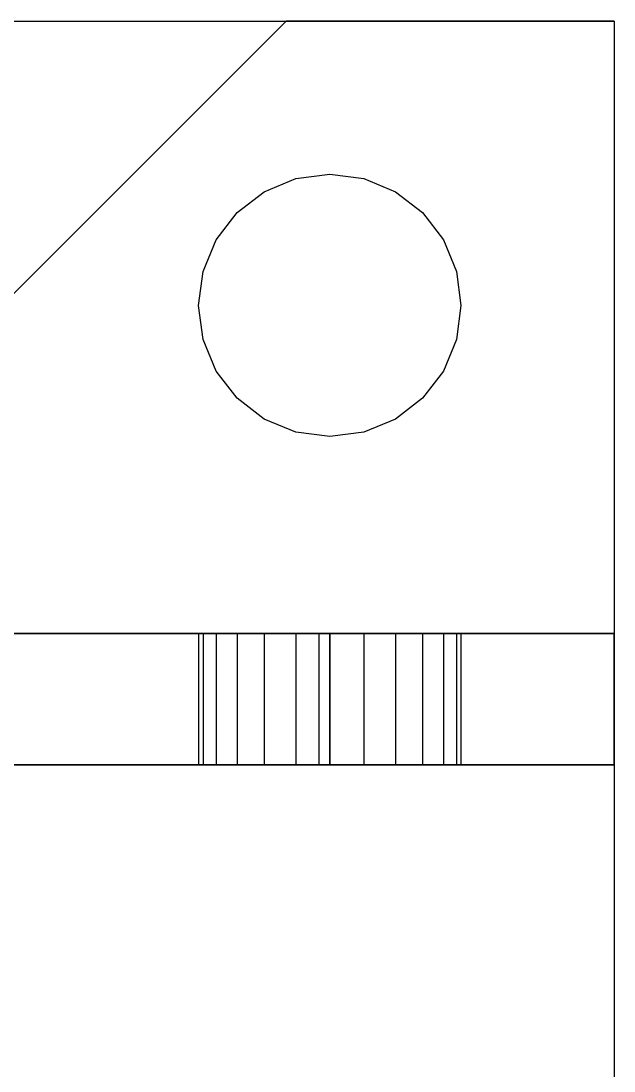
# Model space of a CAD drawing. Header units: metres. Extents: x -1 to 375, y 3 to 378.
# Drawn here: x 266.34 to 274.96, y 18.26 to 33.5 of the extents above; entities that cross this region are included whole.
import ezdxf

# ---------------------------------------------------------------- set-up
doc = ezdxf.new("R2010")
doc.units = ezdxf.units.M

msp = doc.modelspace()

# ---------------------------------------------------------------- linework, layer by layer
at = {"layer": 'Flat node sheet'}
for p, q in [((266.065, 29.37, 253.842), (270.193, 33.497, 253.842)), ((266.065, 29.37, 255.747), (270.193, 33.497, 255.747)), ((266.065, 33.497, 264.637), (274.955, 33.497, 264.637)), ((266.065, 33.497, 266.542), (274.955, 33.497, 266.542)), ((266.065, 29.37, 8.732), (270.193, 33.497, 8.732)), ((266.065, 29.37, 10.637), (270.193, 33.497, 10.637)), ((266.065, 33.497, 19.527), (274.955, 33.497, 19.527)), ((266.065, 33.497, 21.432), (274.955, 33.497, 21.432)), ((274.955, 33.497, 253.842), (270.193, 33.497, 253.842)), ((270.193, 33.497, 253.842), (270.193, 33.497, 255.747)), ((274.955, 33.497, 255.747), (270.193, 33.497, 255.747)), ((274.955, 33.497, 8.732), (270.193, 33.497, 8.732)), ((270.193, 33.497, 8.732), (270.193, 33.497, 10.637)), ((274.955, 33.497, 10.637), (270.193, 33.497, 10.637)), ((274.955, 33.497, 253.842), (274.955, 24.607, 253.842)), ((274.955, 33.497, 253.842), (274.955, 33.497, 255.747)), ((274.955, 33.497, 255.747), (274.955, 24.607, 255.747)), ((274.955, 33.497, 264.637), (274.955, 3.017, 264.637)), ((274.955, 33.497, 264.637), (274.955, 33.497, 266.542)), ((274.955, 33.497, 266.542), (274.955, 3.017, 266.542)), ((274.955, 33.497, 8.732), (274.955, 24.607, 8.732)), ((274.955, 33.497, 8.732), (274.955, 33.497, 10.637)), ((274.955, 33.497, 10.637), (274.955, 24.607, 10.637)), ((274.955, 33.497, 19.527), (274.955, 3.017, 19.527)), ((274.955, 33.497, 19.527), (274.955, 33.497, 21.432)), ((274.955, 33.497, 21.432), (274.955, 3.017, 21.432)), ((270.334, 31.21, 255.747), (270.827, 31.275, 255.747)), ((270.334, 31.21, 253.842), (270.827, 31.275, 253.842)), ((270.334, 31.21, 266.542), (270.827, 31.275, 266.542)), ((270.334, 31.21, 264.637), (270.827, 31.275, 264.637)), ((270.334, 31.21, 10.637), (270.827, 31.275, 10.637)), ((270.334, 31.21, 8.732), (270.827, 31.275, 8.732)), ((270.334, 31.21, 21.432), (270.827, 31.275, 21.432)), ((270.334, 31.21, 19.527), (270.827, 31.275, 19.527)), ((270.827, 31.275, 266.542), (271.321, 31.21, 266.542)), ((270.827, 31.275, 264.637), (271.321, 31.21, 264.637)), ((270.827, 31.275, 266.542), (270.827, 31.275, 264.637)), ((270.827, 31.275, 21.432), (271.321, 31.21, 21.432)), ((270.827, 31.275, 19.527), (271.321, 31.21, 19.527)), ((270.827, 31.275, 21.432), (270.827, 31.275, 19.527)), ((270.827, 31.275, 255.747), (271.321, 31.21, 255.747)), ((270.827, 31.275, 253.842), (271.321, 31.21, 253.842)), ((270.827, 31.275, 255.747), (270.827, 31.275, 253.842)), ((270.827, 31.275, 10.637), (271.321, 31.21, 10.637)), ((270.827, 31.275, 8.732), (271.321, 31.21, 8.732)), ((270.827, 31.275, 10.637), (270.827, 31.275, 8.732)), ((269.875, 31.02, 255.747), (270.334, 31.21, 255.747)), ((269.875, 31.02, 253.842), (270.334, 31.21, 253.842)), ((269.875, 31.02, 266.542), (270.334, 31.21, 266.542)), ((269.875, 31.02, 264.637), (270.334, 31.21, 264.637)), ((269.875, 31.02, 10.637), (270.334, 31.21, 10.637)), ((269.875, 31.02, 8.732), (270.334, 31.21, 8.732)), ((269.875, 31.02, 21.432), (270.334, 31.21, 21.432)), ((269.875, 31.02, 19.527), (270.334, 31.21, 19.527)), ((270.334, 31.21, 255.747), (270.334, 31.21, 253.842)), ((270.334, 31.21, 266.542), (270.334, 31.21, 264.637)), ((270.334, 31.21, 10.637), (270.334, 31.21, 8.732)), ((270.334, 31.21, 21.432), (270.334, 31.21, 19.527)), ((271.321, 31.21, 255.747), (271.78, 31.02, 255.747)), ((271.321, 31.21, 253.842), (271.78, 31.02, 253.842)), ((271.321, 31.21, 255.747), (271.321, 31.21, 253.842)), ((271.321, 31.21, 266.542), (271.78, 31.02, 266.542)), ((271.321, 31.21, 264.637), (271.78, 31.02, 264.637)), ((271.321, 31.21, 266.542), (271.321, 31.21, 264.637)), ((271.321, 31.21, 10.637), (271.78, 31.02, 10.637)), ((271.321, 31.21, 8.732), (271.78, 31.02, 8.732)), ((271.321, 31.21, 10.637), (271.321, 31.21, 8.732)), ((271.321, 31.21, 21.432), (271.78, 31.02, 21.432)), ((271.321, 31.21, 19.527), (271.78, 31.02, 19.527)), ((271.321, 31.21, 21.432), (271.321, 31.21, 19.527)), ((269.48, 30.717, 255.747), (269.875, 31.02, 255.747)), ((269.48, 30.717, 253.842), (269.875, 31.02, 253.842)), ((269.48, 30.717, 266.542), (269.875, 31.02, 266.542)), ((269.48, 30.717, 264.637), (269.875, 31.02, 264.637)), ((269.48, 30.717, 10.637), (269.875, 31.02, 10.637)), ((269.48, 30.717, 8.732), (269.875, 31.02, 8.732)), ((269.48, 30.717, 21.432), (269.875, 31.02, 21.432)), ((269.48, 30.717, 19.527), (269.875, 31.02, 19.527)), ((269.875, 31.02, 255.747), (269.875, 31.02, 253.842)), ((269.875, 31.02, 266.542), (269.875, 31.02, 264.637)), ((269.875, 31.02, 10.637), (269.875, 31.02, 8.732)), ((269.875, 31.02, 21.432), (269.875, 31.02, 19.527)), ((271.78, 31.02, 255.747), (272.175, 30.717, 255.747)), ((271.78, 31.02, 253.842), (272.175, 30.717, 253.842)), ((271.78, 31.02, 255.747), (271.78, 31.02, 253.842)), ((271.78, 31.02, 266.542), (272.175, 30.717, 266.542)), ((271.78, 31.02, 264.637), (272.175, 30.717, 264.637)), ((271.78, 31.02, 266.542), (271.78, 31.02, 264.637)), ((271.78, 31.02, 10.637), (272.175, 30.717, 10.637)), ((271.78, 31.02, 8.732), (272.175, 30.717, 8.732)), ((271.78, 31.02, 10.637), (271.78, 31.02, 8.732)), ((271.78, 31.02, 21.432), (272.175, 30.717, 21.432)), ((271.78, 31.02, 19.527), (272.175, 30.717, 19.527)), ((271.78, 31.02, 21.432), (271.78, 31.02, 19.527)), ((269.178, 30.322, 255.747), (269.48, 30.717, 255.747)), ((269.178, 30.322, 253.842), (269.48, 30.717, 253.842)), ((269.178, 30.322, 266.542), (269.48, 30.717, 266.542)), ((269.178, 30.322, 264.637), (269.48, 30.717, 264.637)), ((269.178, 30.322, 10.637), (269.48, 30.717, 10.637)), ((269.178, 30.322, 8.732), (269.48, 30.717, 8.732)), ((269.178, 30.322, 21.432), (269.48, 30.717, 21.432)), ((269.178, 30.322, 19.527), (269.48, 30.717, 19.527)), ((269.48, 30.717, 255.747), (269.48, 30.717, 253.842)), ((269.48, 30.717, 266.542), (269.48, 30.717, 264.637)), ((269.48, 30.717, 10.637), (269.48, 30.717, 8.732)), ((269.48, 30.717, 21.432), (269.48, 30.717, 19.527)), ((272.175, 30.717, 255.747), (272.477, 30.322, 255.747)), ((272.175, 30.717, 253.842), (272.477, 30.322, 253.842)), ((272.175, 30.717, 255.747), (272.175, 30.717, 253.842)), ((272.175, 30.717, 266.542), (272.477, 30.322, 266.542)), ((272.175, 30.717, 264.637), (272.477, 30.322, 264.637)), ((272.175, 30.717, 266.542), (272.175, 30.717, 264.637)), ((272.175, 30.717, 10.637), (272.477, 30.322, 10.637)), ((272.175, 30.717, 8.732), (272.477, 30.322, 8.732)), ((272.175, 30.717, 10.637), (272.175, 30.717, 8.732)), ((272.175, 30.717, 21.432), (272.477, 30.322, 21.432)), ((272.175, 30.717, 19.527), (272.477, 30.322, 19.527)), ((272.175, 30.717, 21.432), (272.175, 30.717, 19.527)), ((268.987, 29.863, 255.747), (269.178, 30.322, 255.747)), ((268.987, 29.863, 253.842), (269.178, 30.322, 253.842)), ((268.987, 29.863, 266.542), (269.178, 30.322, 266.542)), ((268.987, 29.863, 264.637), (269.178, 30.322, 264.637)), ((268.987, 29.863, 10.637), (269.178, 30.322, 10.637)), ((268.987, 29.863, 8.732), (269.178, 30.322, 8.732)), ((268.987, 29.863, 21.432), (269.178, 30.322, 21.432)), ((268.987, 29.863, 19.527), (269.178, 30.322, 19.527)), ((269.178, 30.322, 255.747), (269.178, 30.322, 253.842)), ((269.178, 30.322, 266.542), (269.178, 30.322, 264.637)), ((269.178, 30.322, 10.637), (269.178, 30.322, 8.732)), ((269.178, 30.322, 21.432), (269.178, 30.322, 19.527)), ((272.477, 30.322, 255.747), (272.668, 29.863, 255.747)), ((272.477, 30.322, 253.842), (272.668, 29.863, 253.842)), ((272.477, 30.322, 255.747), (272.477, 30.322, 253.842)), ((272.477, 30.322, 266.542), (272.668, 29.863, 266.542)), ((272.477, 30.322, 264.637), (272.668, 29.863, 264.637)), ((272.477, 30.322, 266.542), (272.477, 30.322, 264.637)), ((272.477, 30.322, 10.637), (272.668, 29.863, 10.637)), ((272.477, 30.322, 8.732), (272.668, 29.863, 8.732)), ((272.477, 30.322, 10.637), (272.477, 30.322, 8.732)), ((272.477, 30.322, 21.432), (272.668, 29.863, 21.432)), ((272.477, 30.322, 19.527), (272.668, 29.863, 19.527)), ((272.477, 30.322, 21.432), (272.477, 30.322, 19.527)), ((268.922, 29.37, 253.842), (268.987, 29.863, 253.842)), ((268.922, 29.37, 8.732), (268.987, 29.863, 8.732)), ((268.922, 29.37, 255.747), (268.987, 29.863, 255.747)), ((268.922, 29.37, 266.542), (268.987, 29.863, 266.542)), ((268.922, 29.37, 264.637), (268.987, 29.863, 264.637)), ((268.922, 29.37, 10.637), (268.987, 29.863, 10.637)), ((268.922, 29.37, 21.432), (268.987, 29.863, 21.432)), ((268.922, 29.37, 19.527), (268.987, 29.863, 19.527)), ((268.987, 29.863, 255.747), (268.987, 29.863, 253.842)), ((268.987, 29.863, 266.542), (268.987, 29.863, 264.637)), ((268.987, 29.863, 10.637), (268.987, 29.863, 8.732)), ((268.987, 29.863, 21.432), (268.987, 29.863, 19.527)), ((272.668, 29.863, 255.747), (272.732, 29.37, 255.747)), ((272.668, 29.863, 253.842), (272.732, 29.37, 253.842)), ((272.668, 29.863, 255.747), (272.668, 29.863, 253.842)), ((272.668, 29.863, 266.542), (272.732, 29.37, 266.542)), ((272.668, 29.863, 264.637), (272.732, 29.37, 264.637)), ((272.668, 29.863, 266.542), (272.668, 29.863, 264.637)), ((272.668, 29.863, 10.637), (272.732, 29.37, 10.637)), ((272.668, 29.863, 8.732), (272.732, 29.37, 8.732)), ((272.668, 29.863, 10.637), (272.668, 29.863, 8.732)), ((272.668, 29.863, 21.432), (272.732, 29.37, 21.432)), ((272.668, 29.863, 19.527), (272.732, 29.37, 19.527)), ((272.668, 29.863, 21.432), (272.668, 29.863, 19.527)), ((268.987, 28.877, 253.842), (268.922, 29.37, 253.842)), ((268.922, 29.37, 255.747), (268.922, 29.37, 253.842)), ((268.987, 28.877, 8.732), (268.922, 29.37, 8.732)), ((268.922, 29.37, 10.637), (268.922, 29.37, 8.732)), ((268.987, 28.877, 255.747), (268.922, 29.37, 255.747)), ((268.987, 28.877, 266.542), (268.922, 29.37, 266.542)), ((268.987, 28.877, 264.637), (268.922, 29.37, 264.637)), ((268.922, 29.37, 266.542), (268.922, 29.37, 264.637)), ((268.987, 28.877, 10.637), (268.922, 29.37, 10.637)), ((268.987, 28.877, 21.432), (268.922, 29.37, 21.432)), ((268.987, 28.877, 19.527), (268.922, 29.37, 19.527)), ((268.922, 29.37, 21.432), (268.922, 29.37, 19.527)), ((272.732, 29.37, 255.747), (272.668, 28.877, 255.747)), ((272.732, 29.37, 253.842), (272.668, 28.877, 253.842)), ((272.732, 29.37, 266.542), (272.668, 28.877, 266.542)), ((272.732, 29.37, 264.637), (272.668, 28.877, 264.637)), ((272.732, 29.37, 10.637), (272.668, 28.877, 10.637)), ((272.732, 29.37, 8.732), (272.668, 28.877, 8.732)), ((272.732, 29.37, 21.432), (272.668, 28.877, 21.432)), ((272.732, 29.37, 19.527), (272.668, 28.877, 19.527)), ((272.732, 29.37, 255.747), (272.732, 29.37, 253.842)), ((272.732, 29.37, 10.637), (272.732, 29.37, 8.732)), ((272.732, 29.37, 266.542), (272.732, 29.37, 264.637)), ((272.732, 29.37, 21.432), (272.732, 29.37, 19.527)), ((269.178, 28.417, 255.747), (268.987, 28.877, 255.747)), ((269.178, 28.417, 253.842), (268.987, 28.877, 253.842)), ((268.987, 28.877, 255.747), (268.987, 28.877, 253.842)), ((269.178, 28.417, 266.542), (268.987, 28.877, 266.542)), ((269.178, 28.417, 264.637), (268.987, 28.877, 264.637)), ((268.987, 28.877, 266.542), (268.987, 28.877, 264.637)), ((269.178, 28.417, 10.637), (268.987, 28.877, 10.637)), ((269.178, 28.417, 8.732), (268.987, 28.877, 8.732)), ((268.987, 28.877, 10.637), (268.987, 28.877, 8.732)), ((269.178, 28.417, 21.432), (268.987, 28.877, 21.432)), ((269.178, 28.417, 19.527), (268.987, 28.877, 19.527)), ((268.987, 28.877, 21.432), (268.987, 28.877, 19.527)), ((272.668, 28.877, 255.747), (272.477, 28.417, 255.747)), ((272.668, 28.877, 253.842), (272.477, 28.417, 253.842)), ((272.668, 28.877, 266.542), (272.477, 28.417, 266.542)), ((272.668, 28.877, 264.637), (272.477, 28.417, 264.637)), ((272.668, 28.877, 10.637), (272.477, 28.417, 10.637)), ((272.668, 28.877, 8.732), (272.477, 28.417, 8.732)), ((272.668, 28.877, 21.432), (272.477, 28.417, 21.432)), ((272.668, 28.877, 19.527), (272.477, 28.417, 19.527)), ((272.668, 28.877, 255.747), (272.668, 28.877, 253.842)), ((272.668, 28.877, 266.542), (272.668, 28.877, 264.637)), ((272.668, 28.877, 10.637), (272.668, 28.877, 8.732)), ((272.668, 28.877, 21.432), (272.668, 28.877, 19.527)), ((269.48, 28.023, 255.747), (269.178, 28.417, 255.747)), ((269.48, 28.023, 253.842), (269.178, 28.417, 253.842)), ((269.178, 28.417, 255.747), (269.178, 28.417, 253.842)), ((269.48, 28.023, 266.542), (269.178, 28.417, 266.542)), ((269.48, 28.023, 264.637), (269.178, 28.417, 264.637)), ((269.178, 28.417, 266.542), (269.178, 28.417, 264.637)), ((269.48, 28.023, 10.637), (269.178, 28.417, 10.637)), ((269.48, 28.023, 8.732), (269.178, 28.417, 8.732)), ((269.178, 28.417, 10.637), (269.178, 28.417, 8.732)), ((269.48, 28.023, 21.432), (269.178, 28.417, 21.432)), ((269.48, 28.023, 19.527), (269.178, 28.417, 19.527)), ((269.178, 28.417, 21.432), (269.178, 28.417, 19.527)), ((272.477, 28.417, 255.747), (272.175, 28.023, 255.747)), ((272.477, 28.417, 253.842), (272.175, 28.023, 253.842)), ((272.477, 28.417, 266.542), (272.175, 28.023, 266.542)), ((272.477, 28.417, 264.637), (272.175, 28.023, 264.637)), ((272.477, 28.417, 10.637), (272.175, 28.023, 10.637)), ((272.477, 28.417, 8.732), (272.175, 28.023, 8.732)), ((272.477, 28.417, 21.432), (272.175, 28.023, 21.432)), ((272.477, 28.417, 19.527), (272.175, 28.023, 19.527)), ((272.477, 28.417, 255.747), (272.477, 28.417, 253.842)), ((272.477, 28.417, 266.542), (272.477, 28.417, 264.637)), ((272.477, 28.417, 10.637), (272.477, 28.417, 8.732)), ((272.477, 28.417, 21.432), (272.477, 28.417, 19.527)), ((269.875, 27.72, 255.747), (269.48, 28.023, 255.747)), ((269.875, 27.72, 253.842), (269.48, 28.023, 253.842)), ((269.48, 28.023, 255.747), (269.48, 28.023, 253.842)), ((269.875, 27.72, 266.542), (269.48, 28.023, 266.542)), ((269.875, 27.72, 264.637), (269.48, 28.023, 264.637)), ((269.48, 28.023, 266.542), (269.48, 28.023, 264.637)), ((269.875, 27.72, 10.637), (269.48, 28.023, 10.637)), ((269.875, 27.72, 8.732), (269.48, 28.023, 8.732)), ((269.48, 28.023, 10.637), (269.48, 28.023, 8.732)), ((269.875, 27.72, 21.432), (269.48, 28.023, 21.432)), ((269.875, 27.72, 19.527), (269.48, 28.023, 19.527)), ((269.48, 28.023, 21.432), (269.48, 28.023, 19.527)), ((272.175, 28.023, 255.747), (271.78, 27.72, 255.747)), ((272.175, 28.023, 253.842), (271.78, 27.72, 253.842)), ((272.175, 28.023, 266.542), (271.78, 27.72, 266.542)), ((272.175, 28.023, 264.637), (271.78, 27.72, 264.637)), ((272.175, 28.023, 10.637), (271.78, 27.72, 10.637)), ((272.175, 28.023, 8.732), (271.78, 27.72, 8.732)), ((272.175, 28.023, 21.432), (271.78, 27.72, 21.432)), ((272.175, 28.023, 19.527), (271.78, 27.72, 19.527)), ((272.175, 28.023, 255.747), (272.175, 28.023, 253.842)), ((272.175, 28.023, 266.542), (272.175, 28.023, 264.637)), ((272.175, 28.023, 10.637), (272.175, 28.023, 8.732)), ((272.175, 28.023, 21.432), (272.175, 28.023, 19.527)), ((270.334, 27.53, 255.747), (269.875, 27.72, 255.747)), ((270.334, 27.53, 253.842), (269.875, 27.72, 253.842)), ((269.875, 27.72, 255.747), (269.875, 27.72, 253.842)), ((270.334, 27.53, 266.542), (269.875, 27.72, 266.542)), ((270.334, 27.53, 264.637), (269.875, 27.72, 264.637)), ((269.875, 27.72, 266.542), (269.875, 27.72, 264.637)), ((270.334, 27.53, 10.637), (269.875, 27.72, 10.637)), ((270.334, 27.53, 8.732), (269.875, 27.72, 8.732)), ((269.875, 27.72, 10.637), (269.875, 27.72, 8.732)), ((270.334, 27.53, 21.432), (269.875, 27.72, 21.432)), ((270.334, 27.53, 19.527), (269.875, 27.72, 19.527)), ((269.875, 27.72, 21.432), (269.875, 27.72, 19.527)), ((271.78, 27.72, 255.747), (271.321, 27.53, 255.747)), ((271.78, 27.72, 253.842), (271.321, 27.53, 253.842)), ((271.78, 27.72, 266.542), (271.321, 27.53, 266.542)), ((271.78, 27.72, 264.637), (271.321, 27.53, 264.637)), ((271.78, 27.72, 10.637), (271.321, 27.53, 10.637)), ((271.78, 27.72, 8.732), (271.321, 27.53, 8.732)), ((271.78, 27.72, 21.432), (271.321, 27.53, 21.432)), ((271.78, 27.72, 19.527), (271.321, 27.53, 19.527)), ((271.78, 27.72, 255.747), (271.78, 27.72, 253.842)), ((271.78, 27.72, 266.542), (271.78, 27.72, 264.637)), ((271.78, 27.72, 10.637), (271.78, 27.72, 8.732)), ((271.78, 27.72, 21.432), (271.78, 27.72, 19.527)), ((270.827, 27.465, 255.747), (270.334, 27.53, 255.747)), ((270.827, 27.465, 253.842), (270.334, 27.53, 253.842)), ((270.334, 27.53, 255.747), (270.334, 27.53, 253.842)), ((270.827, 27.465, 266.542), (270.334, 27.53, 266.542)), ((270.827, 27.465, 264.637), (270.334, 27.53, 264.637)), ((270.334, 27.53, 266.542), (270.334, 27.53, 264.637)), ((270.827, 27.465, 10.637), (270.334, 27.53, 10.637)), ((270.827, 27.465, 8.732), (270.334, 27.53, 8.732)), ((270.334, 27.53, 10.637), (270.334, 27.53, 8.732)), ((270.827, 27.465, 21.432), (270.334, 27.53, 21.432)), ((270.827, 27.465, 19.527), (270.334, 27.53, 19.527)), ((270.334, 27.53, 21.432), (270.334, 27.53, 19.527)), ((271.321, 27.53, 253.842), (270.827, 27.465, 253.842)), ((271.321, 27.53, 266.542), (270.827, 27.465, 266.542)), ((271.321, 27.53, 8.732), (270.827, 27.465, 8.732)), ((271.321, 27.53, 21.432), (270.827, 27.465, 21.432)), ((270.827, 27.465, 255.747), (270.827, 27.465, 253.842)), ((270.827, 27.465, 266.542), (270.827, 27.465, 264.637)), ((270.827, 27.465, 10.637), (270.827, 27.465, 8.732)), ((270.827, 27.465, 21.432), (270.827, 27.465, 19.527)), ((271.321, 27.53, 255.747), (270.827, 27.465, 255.747)), ((271.321, 27.53, 264.637), (270.827, 27.465, 264.637)), ((271.321, 27.53, 10.637), (270.827, 27.465, 10.637)), ((271.321, 27.53, 19.527), (270.827, 27.465, 19.527)), ((271.321, 27.53, 255.747), (271.321, 27.53, 253.842)), ((271.321, 27.53, 266.542), (271.321, 27.53, 264.637)), ((271.321, 27.53, 10.637), (271.321, 27.53, 8.732)), ((271.321, 27.53, 21.432), (271.321, 27.53, 19.527)), ((274.955, 24.607, 275.432), (244.475, 24.607, 275.432)), ((270.669, 24.607, 264.637), (244.475, 24.607, 264.637)), ((244.475, 24.607, 266.542), (270.669, 24.607, 266.542)), ((274.955, 24.607, 30.322), (244.475, 24.607, 30.322)), ((270.669, 24.607, 19.527), (244.475, 24.607, 19.527)), ((244.475, 24.607, 21.432), (270.669, 24.607, 21.432)), ((274.955, 24.607, 253.842), (248.444, 24.607, 253.842)), ((274.955, 24.607, 8.732), (248.444, 24.607, 8.732)), ((274.955, 24.607, 255.747), (248.603, 24.607, 255.747)), ((274.955, 24.607, 10.637), (248.603, 24.607, 10.637)), ((266.065, 24.607, 244.952), (274.955, 24.607, 244.952)), ((266.065, 24.607, -0.158), (274.955, 24.607, -0.158)), ((268.987, 24.607, 271.798), (268.922, 24.607, 271.305)), ((268.922, 24.607, 271.305), (268.987, 24.607, 270.812)), ((268.922, 24.607, 271.305), (268.922, 22.702, 271.305)), ((268.987, 24.607, 26.688), (268.922, 24.607, 26.195)), ((268.922, 24.607, 26.195), (268.987, 24.607, 25.702)), ((268.922, 24.607, 26.195), (268.922, 22.702, 26.195)), ((269.178, 24.607, 272.257), (268.987, 24.607, 271.798)), ((268.987, 24.607, 270.812), (269.178, 24.607, 270.352)), ((268.987, 24.607, 270.812), (268.987, 22.702, 270.812)), ((268.987, 24.607, 271.798), (268.987, 22.702, 271.798)), ((269.178, 24.607, 27.147), (268.987, 24.607, 26.688)), ((268.987, 24.607, 25.702), (269.178, 24.607, 25.242)), ((268.987, 24.607, 25.702), (268.987, 22.702, 25.702)), ((268.987, 24.607, 26.688), (268.987, 22.702, 26.688)), ((269.48, 24.607, 272.652), (269.178, 24.607, 272.257)), ((269.178, 24.607, 270.352), (269.48, 24.607, 269.958)), ((269.178, 24.607, 270.352), (269.178, 22.702, 270.352)), ((269.178, 24.607, 272.257), (269.178, 22.702, 272.257)), ((269.48, 24.607, 27.542), (269.178, 24.607, 27.147)), ((269.178, 24.607, 25.242), (269.48, 24.607, 24.848)), ((269.178, 24.607, 25.242), (269.178, 22.702, 25.242)), ((269.178, 24.607, 27.147), (269.178, 22.702, 27.147)), ((269.875, 24.607, 272.955), (269.48, 24.607, 272.652)), ((269.48, 24.607, 269.958), (269.875, 24.607, 269.655)), ((269.48, 24.607, 269.958), (269.48, 22.702, 269.958)), ((269.48, 24.607, 272.652), (269.48, 22.702, 272.652)), ((269.875, 24.607, 27.845), (269.48, 24.607, 27.542)), ((269.48, 24.607, 24.848), (269.875, 24.607, 24.545)), ((269.48, 24.607, 24.848), (269.48, 22.702, 24.848)), ((269.48, 24.607, 27.542), (269.48, 22.702, 27.542)), ((270.334, 24.607, 273.145), (269.875, 24.607, 272.955)), ((269.875, 24.607, 269.655), (270.334, 24.607, 269.465)), ((269.875, 24.607, 269.655), (269.875, 22.702, 269.655)), ((269.875, 24.607, 272.955), (269.875, 22.702, 272.955)), ((270.334, 24.607, 28.035), (269.875, 24.607, 27.845)), ((269.875, 24.607, 24.545), (270.334, 24.607, 24.355)), ((269.875, 24.607, 24.545), (269.875, 22.702, 24.545)), ((269.875, 24.607, 27.845), (269.875, 22.702, 27.845)), ((270.827, 24.607, 273.21), (270.334, 24.607, 273.145)), ((270.334, 24.607, 269.465), (270.827, 24.607, 269.4)), ((270.334, 24.607, 269.465), (270.334, 22.702, 269.465)), ((270.334, 24.607, 273.145), (270.334, 22.702, 273.145)), ((270.827, 24.607, 28.1), (270.334, 24.607, 28.035)), ((270.334, 24.607, 24.355), (270.827, 24.607, 24.29)), ((270.334, 24.607, 24.355), (270.334, 22.702, 24.355)), ((270.334, 24.607, 28.035), (270.334, 22.702, 28.035)), ((270.669, 24.607, 264.637), (270.827, 24.607, 266.542)), ((270.669, 24.607, 264.637), (270.669, 22.702, 264.637)), ((270.669, 24.607, 266.542), (270.669, 22.702, 266.542)), ((270.669, 24.607, 266.542), (270.827, 24.607, 266.542)), ((270.669, 24.607, 19.527), (270.827, 24.607, 21.432)), ((270.669, 24.607, 19.527), (270.669, 22.702, 19.527)), ((270.669, 24.607, 21.432), (270.669, 22.702, 21.432)), ((270.669, 24.607, 21.432), (270.827, 24.607, 21.432)), ((270.827, 22.702, 264.637), (270.827, 24.607, 264.637)), ((270.827, 22.702, 266.542), (270.827, 24.607, 266.542)), ((270.827, 24.607, 269.4), (271.321, 24.607, 269.465)), ((271.321, 24.607, 273.145), (270.827, 24.607, 273.21)), ((270.827, 24.607, 269.4), (270.827, 22.702, 269.4)), ((270.827, 24.607, 273.21), (270.827, 22.702, 273.21)), ((274.955, 24.607, 266.542), (270.827, 24.607, 266.542)), ((270.827, 24.607, 266.542), (270.827, 24.607, 264.637)), ((274.955, 24.607, 260.51), (270.827, 24.607, 264.637)), ((270.827, 22.702, 266.542), (270.827, 24.607, 266.542)), ((270.827, 22.702, 19.527), (270.827, 24.607, 19.527)), ((270.827, 22.702, 21.432), (270.827, 24.607, 21.432)), ((270.827, 24.607, 24.29), (271.321, 24.607, 24.355)), ((271.321, 24.607, 28.035), (270.827, 24.607, 28.1)), ((270.827, 24.607, 24.29), (270.827, 22.702, 24.29)), ((270.827, 24.607, 28.1), (270.827, 22.702, 28.1)), ((274.955, 24.607, 21.432), (270.827, 24.607, 21.432)), ((270.827, 24.607, 21.432), (270.827, 24.607, 19.527)), ((274.955, 24.607, 15.4), (270.827, 24.607, 19.527)), ((270.827, 22.702, 21.432), (270.827, 24.607, 21.432)), ((271.321, 24.607, 269.465), (271.78, 24.607, 269.655)), ((271.78, 24.607, 272.955), (271.321, 24.607, 273.145)), ((271.321, 24.607, 269.465), (271.321, 22.702, 269.465)), ((271.321, 24.607, 273.145), (271.321, 22.702, 273.145)), ((271.321, 24.607, 24.355), (271.78, 24.607, 24.545)), ((271.78, 24.607, 27.845), (271.321, 24.607, 28.035)), ((271.321, 24.607, 24.355), (271.321, 22.702, 24.355)), ((271.321, 24.607, 28.035), (271.321, 22.702, 28.035)), ((271.78, 24.607, 269.655), (272.175, 24.607, 269.958)), ((272.175, 24.607, 272.652), (271.78, 24.607, 272.955)), ((271.78, 24.607, 269.655), (271.78, 22.702, 269.655)), ((271.78, 24.607, 272.955), (271.78, 22.702, 272.955)), ((271.78, 24.607, 24.545), (272.175, 24.607, 24.848)), ((272.175, 24.607, 27.542), (271.78, 24.607, 27.845)), ((271.78, 24.607, 24.545), (271.78, 22.702, 24.545)), ((271.78, 24.607, 27.845), (271.78, 22.702, 27.845)), ((272.175, 24.607, 269.958), (272.477, 24.607, 270.352)), ((272.477, 24.607, 272.257), (272.175, 24.607, 272.652)), ((272.175, 24.607, 269.958), (272.175, 22.702, 269.958)), ((272.175, 24.607, 272.652), (272.175, 22.702, 272.652)), ((272.175, 24.607, 24.848), (272.477, 24.607, 25.242)), ((272.477, 24.607, 27.147), (272.175, 24.607, 27.542)), ((272.175, 24.607, 24.848), (272.175, 22.702, 24.848)), ((272.175, 24.607, 27.542), (272.175, 22.702, 27.542)), ((272.477, 24.607, 270.352), (272.668, 24.607, 270.812)), ((272.668, 24.607, 271.798), (272.477, 24.607, 272.257)), ((272.477, 24.607, 270.352), (272.477, 22.702, 270.352)), ((272.477, 24.607, 272.257), (272.477, 22.702, 272.257)), ((272.477, 24.607, 25.242), (272.668, 24.607, 25.702)), ((272.668, 24.607, 26.688), (272.477, 24.607, 27.147)), ((272.477, 24.607, 25.242), (272.477, 22.702, 25.242)), ((272.477, 24.607, 27.147), (272.477, 22.702, 27.147)), ((272.668, 24.607, 270.812), (272.732, 24.607, 271.305)), ((272.732, 24.607, 271.305), (272.668, 24.607, 271.798)), ((272.668, 24.607, 271.798), (272.668, 22.702, 271.798)), ((272.668, 24.607, 270.812), (272.668, 22.702, 270.812)), ((272.668, 24.607, 25.702), (272.732, 24.607, 26.195)), ((272.732, 24.607, 26.195), (272.668, 24.607, 26.688)), ((272.668, 24.607, 26.688), (272.668, 22.702, 26.688)), ((272.668, 24.607, 25.702), (272.668, 22.702, 25.702)), ((272.732, 24.607, 271.305), (272.732, 22.702, 271.305)), ((272.732, 24.607, 26.195), (272.732, 22.702, 26.195)), ((274.955, 24.607, 253.842), (274.955, 24.607, 255.747)), ((274.955, 22.702, 260.51), (274.955, 24.607, 260.51)), ((274.955, 22.702, 244.952), (274.955, 24.607, 244.952)), ((274.955, 22.702, 266.542), (274.955, 24.607, 266.542)), ((274.955, 22.702, 275.432), (274.955, 24.607, 275.432)), ((274.955, 24.607, 266.542), (274.955, 24.607, 275.432)), ((274.955, 24.607, 244.952), (274.955, 24.607, 260.51)), ((274.955, 24.607, 8.732), (274.955, 24.607, 10.637)), ((274.955, 22.702, 15.4), (274.955, 24.607, 15.4)), ((274.955, 22.702, -0.158), (274.955, 24.607, -0.158)), ((274.955, 22.702, 21.432), (274.955, 24.607, 21.432)), ((274.955, 22.702, 30.322), (274.955, 24.607, 30.322)), ((274.955, 24.607, 21.432), (274.955, 24.607, 30.322)), ((274.955, 24.607, -0.158), (274.955, 24.607, 15.4)), ((274.955, 22.702, 275.432), (244.475, 22.702, 275.432)), ((244.475, 22.702, 264.637), (270.669, 22.702, 264.637)), ((244.475, 22.702, 266.542), (270.669, 22.702, 266.542)), ((274.955, 22.702, 30.322), (244.475, 22.702, 30.322)), ((244.475, 22.702, 19.527), (270.669, 22.702, 19.527)), ((244.475, 22.702, 21.432), (270.669, 22.702, 21.432)), ((274.955, 22.702, 253.842), (248.444, 22.702, 253.842)), ((274.955, 22.702, 8.732), (248.444, 22.702, 8.732)), ((274.955, 22.702, 255.747), (248.603, 22.702, 255.747)), ((274.955, 22.702, 10.637), (248.603, 22.702, 10.637)), ((266.065, 22.702, 244.952), (274.955, 22.702, 244.952)), ((266.065, 22.702, -0.158), (274.955, 22.702, -0.158)), ((268.922, 22.702, 271.305), (268.987, 22.702, 270.812)), ((268.987, 22.702, 271.798), (268.922, 22.702, 271.305)), ((268.922, 22.702, 26.195), (268.987, 22.702, 25.702)), ((268.987, 22.702, 26.688), (268.922, 22.702, 26.195)), ((268.987, 22.702, 270.812), (269.178, 22.702, 270.352)), ((269.178, 22.702, 272.257), (268.987, 22.702, 271.798)), ((268.987, 22.702, 25.702), (269.178, 22.702, 25.242)), ((269.178, 22.702, 27.147), (268.987, 22.702, 26.688)), ((269.178, 22.702, 270.352), (269.48, 22.702, 269.958)), ((269.48, 22.702, 272.652), (269.178, 22.702, 272.257)), ((269.178, 22.702, 25.242), (269.48, 22.702, 24.848)), ((269.48, 22.702, 27.542), (269.178, 22.702, 27.147)), ((269.48, 22.702, 269.958), (269.875, 22.702, 269.655)), ((269.875, 22.702, 272.955), (269.48, 22.702, 272.652)), ((269.48, 22.702, 24.848), (269.875, 22.702, 24.545)), ((269.875, 22.702, 27.845), (269.48, 22.702, 27.542)), ((269.875, 22.702, 269.655), (270.334, 22.702, 269.465)), ((270.334, 22.702, 273.145), (269.875, 22.702, 272.955)), ((269.875, 22.702, 24.545), (270.334, 22.702, 24.355)), ((270.334, 22.702, 28.035), (269.875, 22.702, 27.845)), ((270.334, 22.702, 269.465), (270.827, 22.702, 269.4)), ((270.827, 22.702, 273.21), (270.334, 22.702, 273.145)), ((270.334, 22.702, 24.355), (270.827, 22.702, 24.29)), ((270.827, 22.702, 28.1), (270.334, 22.702, 28.035)), ((270.669, 22.702, 264.637), (270.827, 22.702, 266.542)), ((270.669, 22.702, 266.542), (270.827, 22.702, 266.542)), ((270.669, 22.702, 19.527), (270.827, 22.702, 21.432)), ((270.669, 22.702, 21.432), (270.827, 22.702, 21.432)), ((274.955, 22.702, 266.542), (270.827, 22.702, 266.542)), ((274.955, 22.702, 260.51), (270.827, 22.702, 264.637)), ((270.827, 22.702, 266.542), (270.827, 22.702, 264.637)), ((270.827, 22.702, 269.4), (271.321, 22.702, 269.465)), ((271.321, 22.702, 273.145), (270.827, 22.702, 273.21)), ((274.955, 22.702, 21.432), (270.827, 22.702, 21.432)), ((274.955, 22.702, 15.4), (270.827, 22.702, 19.527)), ((270.827, 22.702, 21.432), (270.827, 22.702, 19.527)), ((270.827, 22.702, 24.29), (271.321, 22.702, 24.355)), ((271.321, 22.702, 28.035), (270.827, 22.702, 28.1)), ((271.321, 22.702, 269.465), (271.78, 22.702, 269.655)), ((271.78, 22.702, 272.955), (271.321, 22.702, 273.145)), ((271.321, 22.702, 24.355), (271.78, 22.702, 24.545)), ((271.78, 22.702, 27.845), (271.321, 22.702, 28.035)), ((271.78, 22.702, 269.655), (272.175, 22.702, 269.958)), ((272.175, 22.702, 272.652), (271.78, 22.702, 272.955)), ((271.78, 22.702, 24.545), (272.175, 22.702, 24.848)), ((272.175, 22.702, 27.542), (271.78, 22.702, 27.845)), ((272.175, 22.702, 269.958), (272.477, 22.702, 270.352)), ((272.477, 22.702, 272.257), (272.175, 22.702, 272.652)), ((272.175, 22.702, 24.848), (272.477, 22.702, 25.242)), ((272.477, 22.702, 27.147), (272.175, 22.702, 27.542)), ((272.668, 22.702, 271.798), (272.477, 22.702, 272.257)), ((272.477, 22.702, 270.352), (272.668, 22.702, 270.812)), ((272.668, 22.702, 26.688), (272.477, 22.702, 27.147)), ((272.477, 22.702, 25.242), (272.668, 22.702, 25.702)), ((272.732, 22.702, 271.305), (272.668, 22.702, 271.798)), ((272.668, 22.702, 270.812), (272.732, 22.702, 271.305)), ((272.732, 22.702, 26.195), (272.668, 22.702, 26.688)), ((272.668, 22.702, 25.702), (272.732, 22.702, 26.195)), ((274.955, 22.702, 253.842), (274.955, 13.812, 253.842)), ((274.955, 22.702, 253.842), (274.955, 22.702, 255.747)), ((274.955, 22.702, 255.747), (274.955, 13.812, 255.747)), ((274.955, 22.702, 266.542), (274.955, 22.702, 275.432)), ((274.955, 22.702, 244.952), (274.955, 22.702, 260.51)), ((274.955, 22.702, 8.732), (274.955, 13.812, 8.732)), ((274.955, 22.702, 8.732), (274.955, 22.702, 10.637)), ((274.955, 22.702, 10.637), (274.955, 13.812, 10.637)), ((274.955, 22.702, 21.432), (274.955, 22.702, 30.322)), ((274.955, 22.702, -0.158), (274.955, 22.702, 15.4))]:
    msp.add_line(p, q, dxfattribs=at)

doc.saveas('drawing.dxf')
